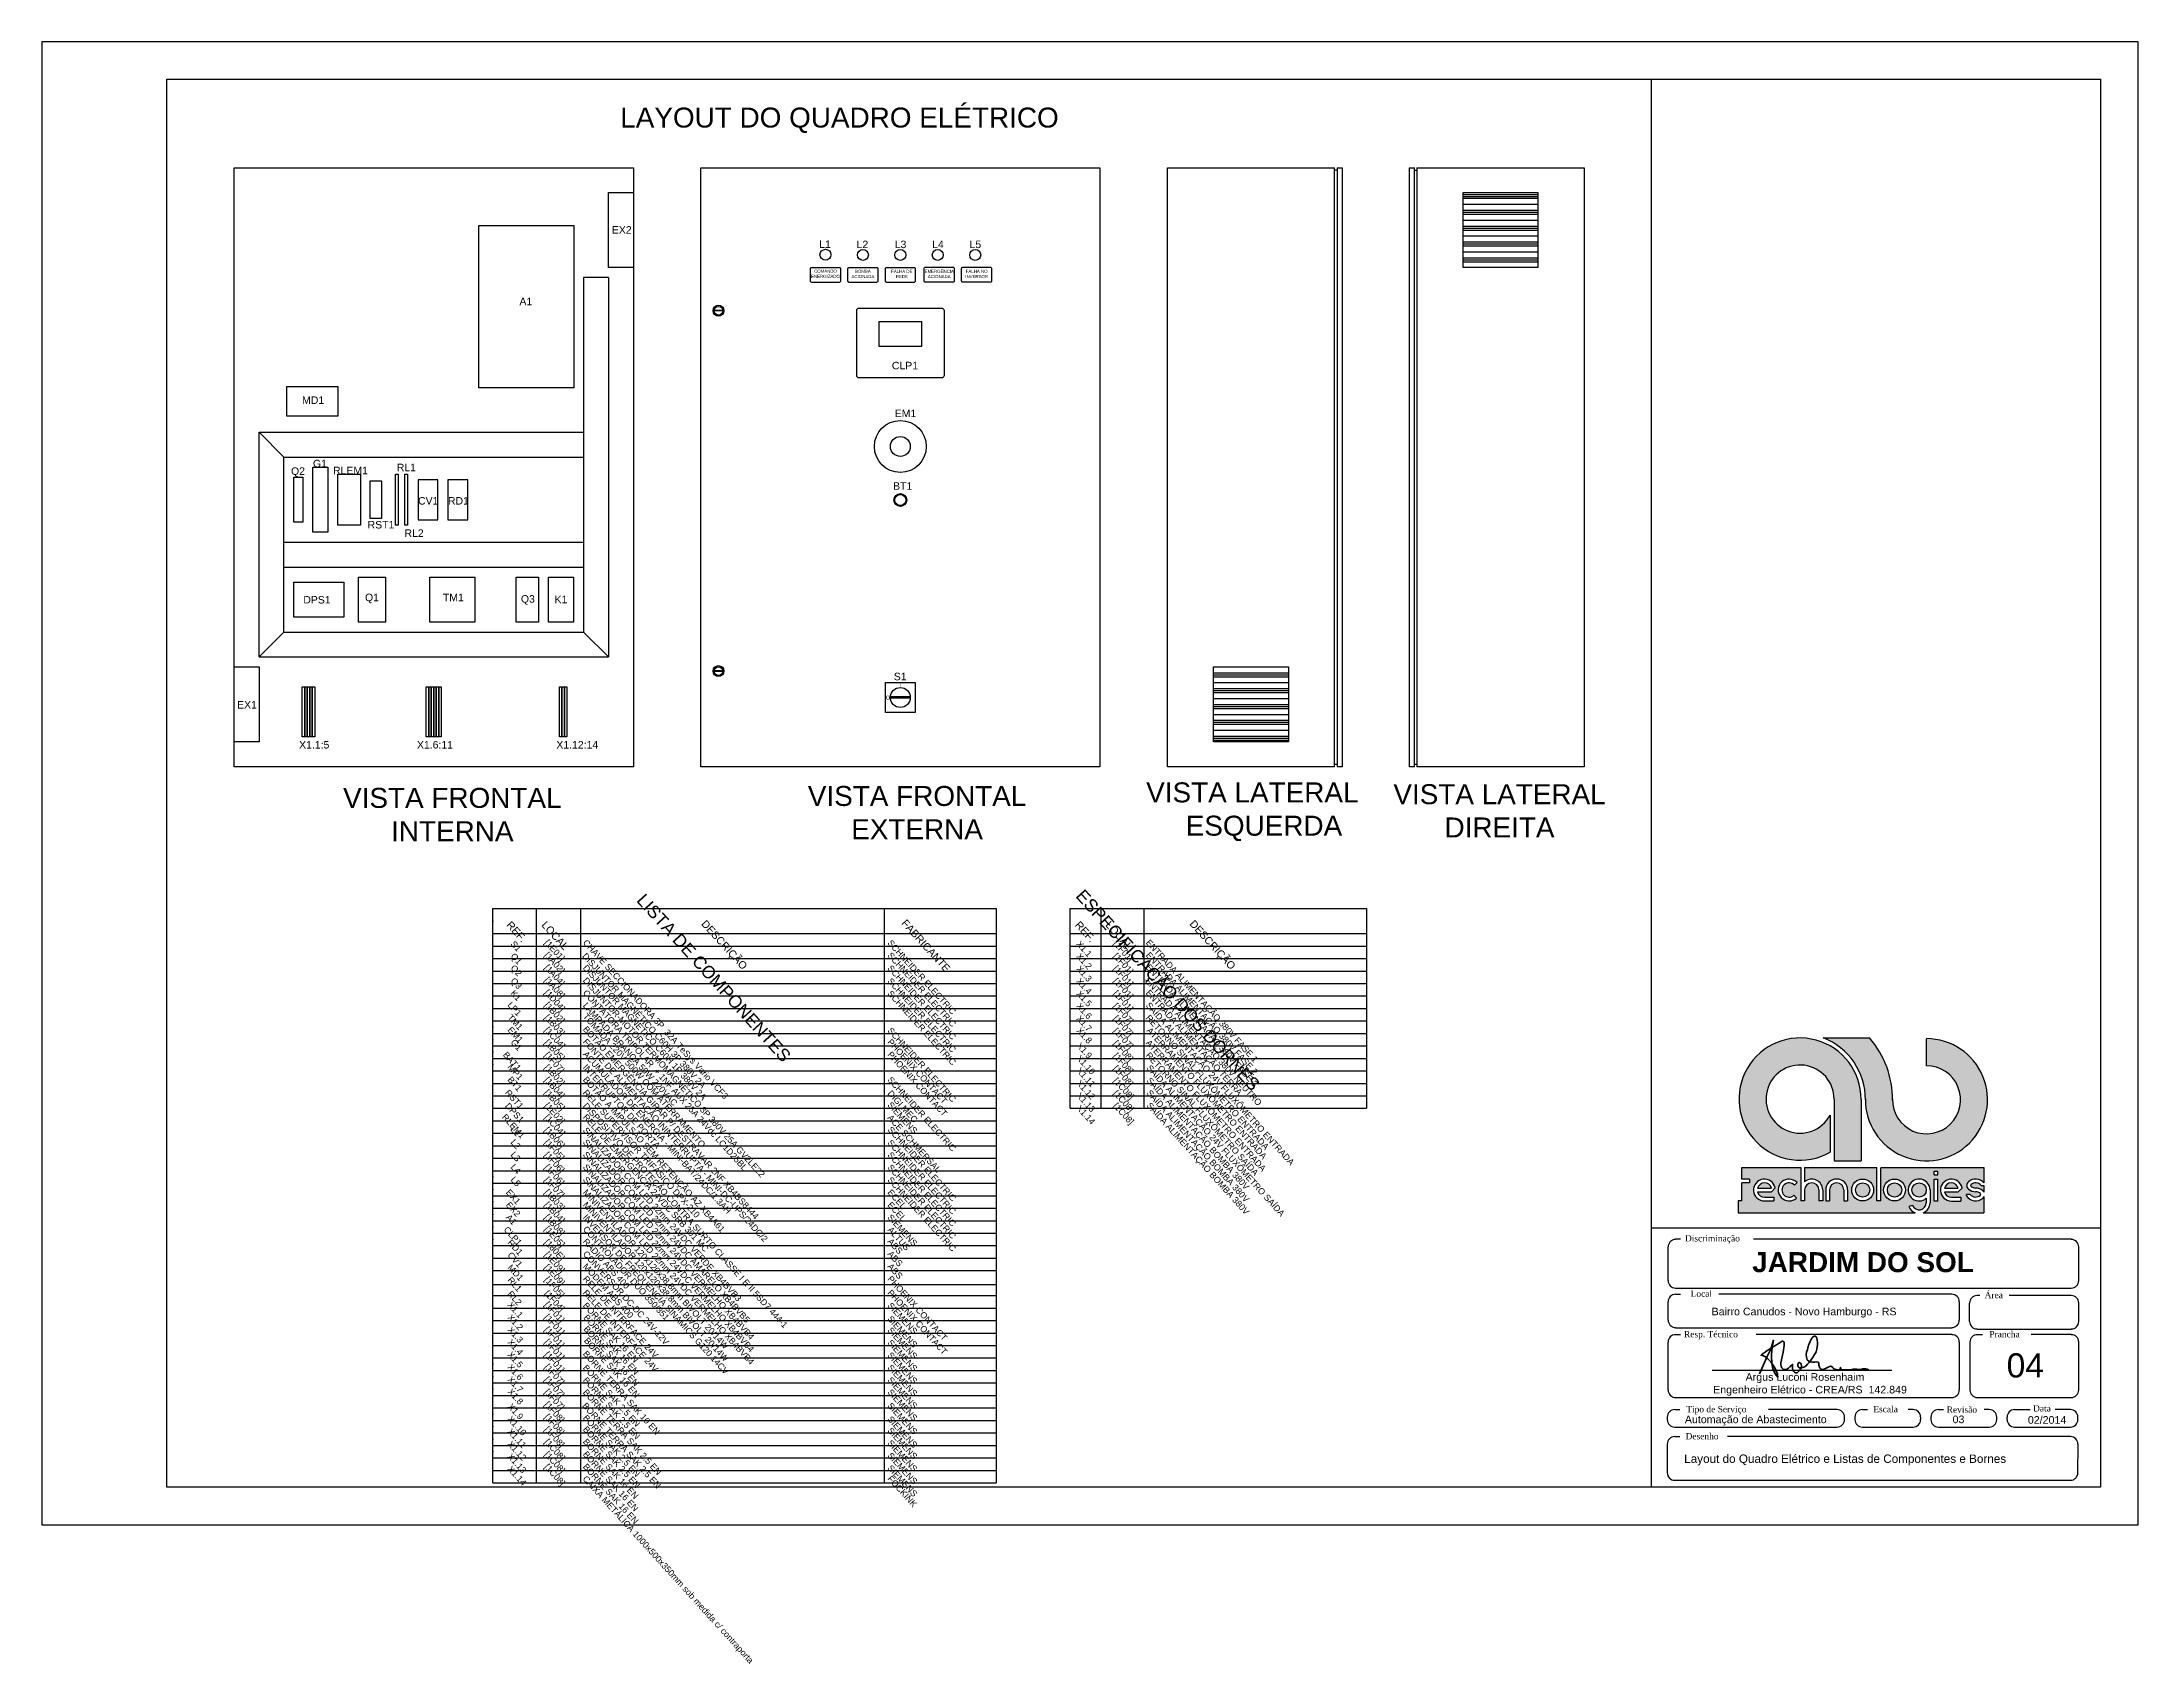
# Model space of a CAD drawing. Header units: millimetres. Extents: x 100 to 940, y 44 to 694.
import ezdxf

# ---------------------------------------------------------------- set-up
doc = ezdxf.new("R2010")
doc.units = ezdxf.units.MM
doc.layers.add('PRANCHA', color=7, linetype='Continuous')
doc.layers.add('SELO', color=7, linetype='Continuous')
doc.styles.add('Annotative', font='Arial Regular.ttf')
doc.styles.add('Notes', font='Arial Regular.ttf', dxfattribs={"height": 3})
doc.styles.get("Standard").update_dxf_attribs({"font": 'Arial Regular.ttf'})

msp = doc.modelspace()

# ---------------------------------------------------------------- hatches: boundary and pattern name
h = msp.add_hatch()
h.set_pattern_fill('PLASTI', color=256, angle=180)
h.set_pattern_definition([(180, (1214.1796, 924.981), (-8e-16, -6.35), []), (180, (1214.1796, 924.1875), (-8e-16, -6.35), []), (180, (1214.1796, 923.394), (-8e-16, -6.35), []), (180, (1214.1796, 921.0125), (-8e-16, -6.35), [])])
h.paths.add_polyline_path([(699.5, 603.58), (699.5, 633.58), (669.5, 633.58), (669.5, 603.58)])
h = msp.add_hatch()
h.set_pattern_fill('PLASTI', color=256)
h.set_pattern_definition([(0, (54.8204, 122.182), (0, 6.35), []), (0, (54.8204, 122.9755), (0, 6.35), []), (0, (54.8204, 123.769), (0, 6.35), []), (0, (54.8204, 126.1505), (0, 6.35), [])])
h.paths.add_polyline_path([(569.5, 443.58), (569.5, 413.58), (599.5, 413.58), (599.5, 443.58)])
h = msp.add_hatch(color=256)
h.dxf.hatch_style = 1
h.paths.add_polyline_path([(440.51, 431.61), (440, 431.36), (440.51, 431.11)])
at = {"layer": 'SELO'}
h = msp.add_hatch(color=256, dxfattribs=at)
h.dxf.hatch_style = 1
h.paths.add_polyline_path([(832.33, 294.98), (813.8, 294.98, -0.314958), (830.72, 270.21, 2.411144), (855.21, 294.7), (855.21, 283.86, -2.45129), (841.58, 270.52, 0.182443)])
h.paths.add_polyline_path([(835.35, 243.04), (806.37, 243.04), (806.37, 237.41, -0.642986), (813.63, 234.09), (813.63, 229.71), (812.12, 229.71), (812.12, 234.09, 1), (806.37, 234.09), (806.37, 229.71), (804.86, 229.71), (804.86, 243.04), (781.24, 243.04), (781.24, 238.48), (784.26, 238.48), (784.26, 236.97), (781.23, 236.97), (781.23, 229.71), (779.69, 229.71), (779.69, 224.92), (850.67, 224.92, -0.214084), (848.15, 227.48), (849.6, 227.91, 0.821242), (855.14, 229.01), (855.14, 230.78, -4.60202), (856.65, 234.09), (856.65, 229.01, -0.309238), (853.85, 224.92), (878.25, 224.92), (878.25, 231.45, -0.100697), (877.78, 230.83, -0.45988), (871.2, 231.81), (871.2, 232.32), (872.69, 232.32, 0.427074), (876.81, 232, 0.410877), (876.82, 232.63, 0.186203), (874.92, 233.36, -0.181325), (872.05, 234.44, -0.458616), (872.04, 237.41, -0.41774), (878.25, 236.93), (878.25, 243.04), (836.89, 243.04), (836.89, 229.71), (835.35, 229.71)])
h.paths.add_polyline_path([(834.02, 234.09, -1), (825.25, 234.09, -1)], flags=16)
h.paths.add_polyline_path([(832.51, 234.09, -1), (826.76, 234.09, -1)], flags=0)
h.paths.add_polyline_path([(846.79, 234.09, -1), (838.03, 234.09, -1)], flags=16)
h.paths.add_polyline_path([(845.28, 234.09, -1), (839.54, 234.09, -1)], flags=0)
h.paths.add_polyline_path([(823.59, 234.09), (823.59, 229.71), (822.08, 229.71), (822.08, 234.09, 1), (816.33, 234.09), (816.33, 229.71), (814.82, 229.71), (814.82, 234.09, -1)], flags=16)
h.paths.add_polyline_path([(858.22, 241.69), (859.76, 241.69), (859.76, 240.17), (858.22, 240.17)], flags=16)
h.paths.add_polyline_path([(858.22, 238.48), (859.76, 238.48), (859.76, 229.67), (858.22, 229.67)], flags=16)
h.paths.add_polyline_path([(869.47, 234.88), (867.94, 233.3), (862.39, 233.3, 0.338023), (865.17, 231.18), (868.91, 231.18), (868.91, 229.67), (865.17, 229.67, -2.123663)], flags=16)
h.paths.add_polyline_path([(862.38, 234.78, -0.767778), (867.94, 234.81)], flags=0)
h.paths.add_polyline_path([(803.38, 237.05), (802.27, 236.02, 2.414214), (802.1, 231.96), (803.12, 230.85, -2.414214)], flags=16)
h.paths.add_polyline_path([(794.59, 234.92), (793.05, 233.34), (787.51, 233.34, 0.338023), (790.28, 231.22), (794.03, 231.22), (794.03, 229.71), (790.28, 229.71, -2.123663)], flags=16)
h.paths.add_polyline_path([(793.05, 234.85), (787.5, 234.82, -0.767778)], flags=0)
h.paths.add_polyline_path([(826.76, 234.09, 1), (832.51, 234.09, 1)], flags=0)
h.paths.add_polyline_path([(845.28, 234.09, 1), (839.54, 234.09, 1)], flags=0)
h.paths.add_polyline_path([(849.39, 234.09, 1), (855.14, 234.09, 1)], flags=17)
h.paths.add_polyline_path([(867.94, 234.81, 0.767778), (862.38, 234.78)], flags=0)
h.paths.add_polyline_path([(874.9, 234.87, -0.181325), (877.77, 233.8, -0.101013), (878.25, 233.18), (878.25, 235.92), (877.13, 235.92, 0.427074), (873.01, 236.24, 0.410877), (873, 235.61, 0.186203)], flags=17)
h.paths.add_polyline_path([(793.05, 234.85, 0.767778), (787.5, 234.82)], flags=0)
h = msp.add_hatch(color=256, dxfattribs=at)
h.dxf.hatch_style = 1
h.paths.add_polyline_path([(816.57, 249.21), (816.57, 264.06, -8.182778), (818.19, 270.43), (818.19, 245.77), (829, 245.77), (829, 270.37, 3.718524)])
h = msp.add_hatch(color=256, dxfattribs=at)
h.dxf.hatch_style = 1
h.paths.add_polyline_path([(787.5, 234.82), (793.05, 234.85, 0.767778)])
h.paths.add_polyline_path([(826.76, 234.09, 1), (832.51, 234.09, 1)])
h.paths.add_polyline_path([(839.54, 234.09, 1), (845.28, 234.09, 1)])
h.paths.add_polyline_path([(862.38, 234.78), (867.94, 234.81, 0.767778)])

# ---------------------------------------------------------------- linework, layer by layer
for p, q in [((745, 115), (745, 679)), ((618, 403.58), (618, 643.58)), ((619, 642.58), (618, 642.58)), ((619, 643.58), (619, 403.58)), ((650, 403.58), (650, 643.58)), ((650, 642.58), (651, 642.58)), ((651, 643.58), (651, 403.58)), ((327, 599.58), (317, 599.58)), ((317, 599.58), (317, 457.58)), ((327, 599.58), (327, 447.58)), ((372.88, 586.38), (369.37, 586.38)), ((372.88, 586.18), (369.38, 586.18)), ((187, 447.58), (187, 537.58)), ((187, 537.58), (317, 537.58)), ((197, 527.58), (187, 537.58)), ((197, 457.58), (197, 527.58)), ((197, 527.58), (317, 527.58)), ((197, 493.58), (317, 493.58)), ((197, 483.58), (317, 483.58)), ((197, 457.58), (187, 447.58)), ((197, 457.58), (317, 457.58)), ((317, 457.58), (327, 447.58)), ((187, 447.58), (327, 447.58)), ((372.88, 442.03), (369.37, 442.03)), ((372.88, 441.83), (369.38, 441.83)), ((440.51, 431.61), (440, 431.36)), ((440, 431.36), (440.51, 431.11)), ((447.99, 431.61), (440.01, 431.61)), ((447.99, 431.11), (440.01, 431.11)), ((440.51, 431.61), (440.51, 431.11)), ((619, 404.58), (618, 404.58)), ((651, 404.58), (650, 404.58)), ((280.76, 116.8), (280.76, 346.8)), ((280.76, 346.8), (482.35, 346.8)), ((298.06, 346.8), (298.06, 116.8)), ((315.76, 346.8), (315.76, 116.8)), ((437.51, 346.8), (437.51, 116.8)), ((482.35, 346.8), (482.35, 116.8)), ((511.99, 266.8), (511.99, 346.8)), ((511.99, 346.8), (630.79, 346.8)), ((524.37, 346.8), (524.37, 266.8)), ((541.63, 346.8), (541.63, 266.8)), ((630.79, 346.8), (630.79, 266.8)), ((280.76, 336.8), (482.35, 336.8)), ((511.99, 336.8), (630.79, 336.8)), ((280.76, 331.8), (482.35, 331.8)), ((511.99, 331.8), (630.79, 331.8)), ((280.76, 326.8), (482.35, 326.8)), ((280.76, 321.8), (482.35, 321.8)), ((511.99, 326.8), (630.79, 326.8)), ((511.99, 321.8), (630.79, 321.8)), ((280.76, 316.8), (482.35, 316.8)), ((280.76, 311.8), (482.35, 311.8)), ((511.99, 316.8), (630.79, 316.8)), ((511.99, 311.8), (630.79, 311.8)), ((280.76, 306.8), (482.35, 306.8)), ((511.99, 306.8), (630.79, 306.8)), ((280.76, 301.8), (482.35, 301.8)), ((280.76, 296.8), (482.35, 296.8)), ((511.99, 301.8), (630.79, 301.8)), ((511.99, 296.8), (630.79, 296.8)), ((511.99, 296.8), (630.79, 296.8)), ((280.76, 291.8), (482.35, 291.8)), ((280.76, 286.8), (482.35, 286.8)), ((511.99, 291.8), (630.79, 291.8)), ((511.99, 286.8), (630.79, 286.8)), ((280.76, 281.8), (482.35, 281.8)), ((511.99, 281.8), (630.79, 281.8)), ((511.99, 281.8), (630.79, 281.8)), ((280.76, 276.8), (482.35, 276.8)), ((280.76, 271.8), (482.35, 271.8)), ((511.99, 276.8), (630.79, 276.8)), ((511.99, 276.8), (630.79, 276.8)), ((511.99, 276.8), (630.79, 276.8)), ((511.99, 271.8), (630.79, 271.8)), ((511.99, 271.8), (630.79, 271.8)), ((511.99, 271.8), (630.79, 271.8)), ((280.76, 266.8), (482.35, 266.8)), ((280.76, 261.8), (482.35, 261.8)), ((511.99, 266.8), (630.79, 266.8)), ((511.99, 266.8), (630.79, 266.8)), ((511.99, 266.8), (630.79, 266.8)), ((511.99, 266.8), (630.79, 266.8)), ((280.76, 256.8), (482.35, 256.8)), ((280.76, 251.8), (482.35, 251.8)), ((280.76, 246.8), (482.35, 246.8)), ((280.76, 246.8), (482.35, 246.8)), ((280.76, 241.8), (482.35, 241.8)), ((280.76, 236.8), (482.35, 236.8)), ((280.76, 231.8), (482.35, 231.8)), ((280.76, 226.8), (482.35, 226.8)), ((280.76, 221.8), (482.35, 221.8)), ((280.76, 216.8), (482.35, 216.8)), ((280.76, 211.8), (482.35, 211.8)), ((280.76, 206.8), (482.35, 206.8)), ((280.76, 201.8), (482.35, 201.8)), ((280.76, 196.25), (482.35, 196.25)), ((280.76, 191.8), (482.35, 191.8)), ((280.76, 186.8), (482.35, 186.8)), ((280.76, 186.8), (482.35, 186.8)), ((280.76, 181.8), (482.35, 181.8)), ((280.76, 176.8), (482.35, 176.8)), ((280.76, 171.8), (482.35, 171.8)), ((280.76, 166.8), (482.35, 166.8)), ((280.76, 161.8), (482.35, 161.8)), ((280.76, 156.8), (482.35, 156.8)), ((280.76, 151.8), (482.35, 151.8)), ((280.76, 146.8), (482.35, 146.8)), ((280.76, 141.8), (482.35, 141.8)), ((280.76, 136.8), (482.35, 136.8)), ((280.76, 136.8), (482.35, 136.8)), ((280.76, 131.8), (482.35, 131.8)), ((280.76, 131.8), (482.35, 131.8)), ((280.76, 126.8), (482.35, 126.8)), ((280.76, 126.8), (482.35, 126.8)), ((280.76, 126.8), (482.35, 126.8)), ((280.76, 121.8), (482.35, 121.8)), ((280.76, 116.8), (482.35, 116.8))]:
    msp.add_line(p, q)
for points in [[(100, 100), (940, 100), (940, 693.94), (100, 693.94)], [(150, 679), (925, 679), (925, 115), (150, 115)], [(150, 679), (925, 679), (925, 115), (150, 115)], [(177, 643.58), (337, 643.58), (337, 403.58), (177, 403.58)], [(364, 643.58), (524, 643.58), (524, 403.58), (364, 403.58)], [(327, 603.58), (327, 633.58), (337, 633.58), (337, 603.58)], [(699.5, 603.58), (669.5, 603.58), (669.5, 633.58), (699.5, 633.58)], [(275.09, 555.39), (275.09, 620.39), (313.09, 620.39), (313.09, 555.39)], [(435.5, 581.98), (452.5, 581.98), (452.5, 571.98), (435.5, 571.98)], [(198.2, 543.99), (198.2, 555.99), (218.6, 555.99), (218.6, 543.99)], [(208.6, 523.58), (214.6, 523.58), (214.6, 497.58), (208.6, 497.58)], [(201, 501.58), (201, 519.58), (204.6, 519.58), (204.6, 501.58)], [(218.6, 520.78), (227.6, 520.78), (227.6, 500.38), (218.6, 500.38)], [(231.6, 518.08), (236.1, 518.08), (236.1, 503.08), (231.6, 503.08)], [(241.72, 520.78), (242.72, 520.78), (242.72, 500.38), (241.72, 500.38)], [(245.44, 520.78), (246.44, 520.78), (246.44, 500.38), (245.44, 500.38)], [(258.72, 518.58), (250.72, 518.58), (250.72, 502.58), (258.72, 502.58)], [(270.72, 518.58), (262.72, 518.58), (262.72, 502.58), (270.72, 502.58)], [(226.82, 461.58), (226.82, 479.58), (237.62, 479.58), (237.62, 461.58)], [(255.45, 461.58), (255.45, 479.58), (273.45, 479.58), (273.45, 461.58)], [(290, 479.58), (299, 479.58), (299, 461.58), (290, 461.58)], [(303, 479.58), (313, 479.58), (313, 461.58), (303, 461.58)], [(201, 477.58), (221, 477.58), (221, 463.58), (201, 463.58)], [(177, 413.58), (177, 443.58), (187, 443.58), (187, 413.58)], [(438, 437.36), (450, 437.36), (450, 425.36), (438, 425.36)], [(569.5, 443.58), (599.5, 443.58), (599.5, 413.58), (569.5, 413.58)], [(204.33, 435.58), (205.33, 435.58), (205.33, 415.58), (204.33, 415.58)], [(205.33, 435.58), (206.33, 435.58), (206.33, 415.58), (205.33, 415.58)], [(206.33, 435.58), (207.33, 435.58), (207.33, 415.58), (206.33, 415.58)], [(207.33, 435.58), (208.33, 435.58), (208.33, 415.58), (207.33, 415.58)], [(208.33, 435.58), (209.33, 435.58), (209.33, 415.58), (208.33, 415.58)], [(254, 435.58), (255, 435.58), (255, 415.58), (254, 415.58)], [(255, 435.58), (256, 435.58), (256, 415.58), (255, 415.58)], [(256, 435.58), (257, 435.58), (257, 415.58), (256, 415.58)], [(257, 435.58), (258, 435.58), (258, 415.58), (257, 415.58)], [(258, 435.58), (259, 435.58), (259, 415.58), (258, 415.58)], [(259, 435.58), (260, 435.58), (260, 415.58), (259, 415.58)], [(307.41, 435.58), (308.41, 435.58), (308.41, 415.58), (307.41, 415.58)], [(308.41, 435.58), (309.41, 435.58), (309.41, 415.58), (308.41, 415.58)], [(309.41, 435.58), (310.41, 435.58), (310.41, 415.58), (309.41, 415.58)]]:
    msp.add_lwpolyline(points, close=True)
for points in [[(618, 403.58), (551, 403.58), (551, 643.58), (618, 643.58)], [(619, 643.58), (621, 643.58), (621, 403.58), (619, 403.58)], [(650, 403.58), (648, 403.58), (648, 643.58), (650, 643.58)], [(651, 643.58), (718, 643.58), (718, 403.58), (651, 403.58)]]:
    msp.add_lwpolyline(points)
for points in [[(408.5, 603.63), (419.5, 603.63, -0.414214), (420, 603.13), (420, 598.13, -0.414214), (419.5, 597.63), (408.5, 597.63, -0.414214), (408, 598.13), (408, 603.13, -0.414214)], [(423.5, 603.63), (434.5, 603.63, -0.414214), (435, 603.13), (435, 598.13, -0.414214), (434.5, 597.63), (423.5, 597.63, -0.414214), (423, 598.13), (423, 603.13, -0.414214)], [(438.5, 603.63), (449.5, 603.63, -0.414214), (450, 603.13), (450, 598.13, -0.414214), (449.5, 597.63), (438.5, 597.63, -0.414214), (438, 598.13), (438, 603.13, -0.414214)], [(454.05, 603.7), (465.05, 603.7, -0.414214), (465.55, 603.2), (465.55, 598.2, -0.414214), (465.05, 597.7), (454.05, 597.7, -0.414214), (453.55, 598.2), (453.55, 603.2, -0.414214)], [(469.05, 603.7), (480.05, 603.7, -0.414214), (480.55, 603.2), (480.55, 598.2, -0.414214), (480.05, 597.7), (469.05, 597.7, -0.414214), (468.55, 598.2), (468.55, 603.2, -0.414214)], [(461.5, 586.34), (461.5, 560.34, -0.414214), (460.5, 559.34), (427.5, 559.34, -0.414214), (426.5, 560.34), (426.5, 586.34, -0.414214), (427.5, 587.34), (460.5, 587.34, -0.414214)]]:
    msp.add_lwpolyline(points, format="xyb", close=True)
for centre, radius in [((414, 608.7), 2.2), ((429, 608.63), 2.2), ((444, 608.63), 2.2), ((459, 608.63), 2.2), ((474, 608.63), 2.2), ((371.13, 586.28), 2.2), ((371.13, 586.28), 1.75), ((444, 531.91), 10.41), ((444, 531.91), 4), ((444, 510.46), 2.56), ((444, 510.46), 2.2), ((371.13, 441.93), 2.2), ((371.13, 441.93), 1.75), ((444, 431.36), 4)]:
    msp.add_circle(centre, radius)
for p in [(280.76, 341.8), (280.76, 341.8), (280.76, 336.8), (280.76, 336.8), (280.76, 331.8), (280.76, 331.8), (280.76, 326.8), (280.76, 326.8), (280.76, 316.8), (280.76, 316.8), (280.76, 311.8), (280.76, 311.8), (280.76, 306.8), (280.76, 306.8), (280.76, 306.8), (280.76, 306.8), (280.76, 301.8), (280.76, 301.8), (280.76, 301.8), (280.76, 301.8), (280.76, 299.3), (280.76, 299.3), (280.76, 296.8), (280.76, 296.8), (280.76, 294.3), (280.76, 294.3), (280.76, 291.8), (280.76, 291.8), (280.76, 289.3), (280.76, 289.3), (280.76, 284.3), (280.76, 284.3), (280.76, 239.3), (280.76, 239.3), (280.76, 239.3), (280.76, 239.3), (280.76, 234.3), (280.76, 234.3), (280.76, 234.3), (280.76, 234.3), (280.76, 234.3), (280.76, 234.3), (280.76, 229.3), (280.76, 229.3), (280.76, 224.3), (280.76, 224.3), (280.76, 219.3), (280.76, 219.3), (280.76, 214.3), (280.76, 214.3), (280.76, 211.8), (280.76, 211.8), (280.76, 206.8), (280.76, 206.8), (280.76, 201.8), (280.76, 201.8), (280.76, 191.8), (280.76, 191.8), (280.76, 186.8), (280.76, 186.8), (280.76, 181.8), (280.76, 181.8), (280.76, 176.8), (280.76, 176.8), (280.76, 171.8), (280.76, 171.8), (280.76, 164.3), (280.76, 164.3), (280.76, 159.3), (280.76, 159.3), (280.76, 154.3), (280.76, 154.3), (280.76, 144.3), (280.76, 144.3), (280.76, 139.3), (280.76, 139.3), (280.76, 134.3), (280.76, 134.3), (280.76, 129.3), (280.76, 129.3)]:
    msp.add_point(p)
for p, q in [((813.8, 294.98), (832.33, 294.98)), ((855.21, 283.86), (855.21, 294.7)), ((818.19, 270.43), (818.19, 245.77)), ((829, 270.37), (829, 245.77)), ((816.57, 264.06), (816.57, 249.21)), ((818.19, 245.77), (829, 245.77)), ((781.23, 229.71), (781.23, 236.97)), ((784.26, 236.97), (781.23, 236.97)), ((781.24, 238.48), (781.24, 243.04)), ((781.24, 243.04), (804.86, 243.04)), ((784.26, 238.48), (781.24, 238.48)), ((784.26, 238.48), (784.26, 236.97)), ((802.27, 236.02), (803.38, 237.05)), ((804.86, 243.04), (804.86, 229.71)), ((806.37, 243.04), (806.37, 237.41)), ((806.37, 243.04), (835.35, 243.04)), ((835.35, 229.71), (835.35, 243.04)), ((836.89, 243.04), (878.25, 243.04)), ((836.89, 229.71), (836.89, 243.01)), ((858.22, 240.17), (858.22, 241.69)), ((858.22, 241.69), (859.76, 241.69)), ((858.22, 240.17), (859.76, 240.17)), ((858.22, 229.67), (858.22, 238.48)), ((858.22, 238.48), (859.76, 238.48)), ((859.76, 240.17), (859.76, 241.69)), ((859.76, 229.67), (859.76, 238.48)), ((877.13, 235.92), (878.25, 235.92)), ((878.25, 243.04), (878.25, 236.93)), ((878.25, 235.92), (878.25, 233.18)), ((781.23, 229.71), (779.69, 229.71)), ((779.69, 229.71), (779.69, 224.92)), ((787.5, 234.82), (793.05, 234.85)), ((787.51, 233.34), (793.05, 233.34)), ((790.28, 231.22), (794.03, 231.22)), ((790.28, 229.71), (794.03, 229.71)), ((793.05, 233.34), (794.59, 234.92)), ((794.03, 231.22), (794.03, 229.71)), ((802.1, 231.96), (803.12, 230.85)), ((806.37, 229.71), (804.86, 229.71)), ((806.37, 234.09), (806.37, 229.71)), ((812.12, 234.09), (812.12, 229.71)), ((813.63, 229.71), (812.12, 229.71)), ((813.63, 234.09), (813.63, 229.71)), ((814.82, 234.09), (814.82, 229.71)), ((814.82, 229.71), (816.33, 229.71)), ((816.33, 234.09), (816.33, 229.71)), ((822.08, 234.09), (822.08, 229.71)), ((822.08, 229.71), (823.59, 229.71)), ((823.59, 234.09), (823.59, 229.71)), ((830.17, 229.74), (829.63, 229.71)), ((836.89, 229.71), (835.35, 229.71)), ((849.6, 227.91), (848.15, 227.48)), ((855.14, 230.78), (855.14, 229.01)), ((856.65, 234.09), (856.65, 229.01)), ((859.76, 229.67), (858.22, 229.67)), ((862.38, 234.78), (867.94, 234.81)), ((862.39, 233.3), (867.94, 233.3)), ((865.17, 231.18), (868.91, 231.18)), ((865.17, 229.67), (868.91, 229.67)), ((867.94, 233.3), (869.47, 234.88)), ((868.91, 231.18), (868.91, 229.67)), ((872.69, 232.32), (871.2, 232.32)), ((871.2, 231.81), (871.2, 232.32)), ((878.25, 231.45), (878.25, 224.92)), ((745, 219), (925, 219)), ((779.69, 224.92), (850.67, 224.92)), ((853.85, 224.92), (878.25, 224.92)), ((751.61, 211.28), (751.61, 197.78)), ((756.69, 214.33), (754.66, 214.33)), ((913.21, 214.33), (785.84, 214.33)), ((916.26, 197.78), (916.26, 211.28)), ((754.66, 194.73), (913.21, 194.73)), ((751.61, 189.35), (751.61, 181.99)), ((754.66, 192.4), (756.69, 192.4)), ((865.35, 192.4), (771.93, 192.4)), ((868.39, 181.99), (868.39, 189.35)), ((872.46, 181.43), (872.46, 188.79)), ((876.56, 191.84), (875.51, 191.84)), ((913.21, 191.84), (888.36, 191.84)), ((916.26, 181.43), (916.26, 188.79)), ((754.66, 178.94), (865.35, 178.94)), ((875.51, 178.39), (913.21, 178.39)), ((751.61, 173.14), (751.61, 153.98)), ((754.66, 176.19), (756.69, 176.19)), ((865.35, 176.19), (787, 176.19)), ((868.39, 153.98), (868.39, 173.14)), ((872.55, 173.14), (872.55, 153.98)), ((875.6, 176.19), (877.63, 176.19)), ((913.21, 176.19), (897.13, 176.19)), ((916.26, 153.98), (916.26, 173.14)), ((769.31, 161.86), (841.3, 161.86)), ((751.26, 143.15), (751.26, 142.13)), ((754.31, 146.2), (756.34, 146.2)), ((754.66, 150.93), (865.35, 150.93)), ((819.36, 146.2), (791.92, 146.2)), ((822.41, 142.13), (822.41, 143.15)), ((826.47, 143.15), (826.47, 142.13)), ((829.52, 146.2), (831.56, 146.2)), ((849.85, 146.2), (847.82, 146.2)), ((852.9, 142.13), (852.9, 143.15)), ((856.97, 143.15), (856.97, 142.13)), ((860.01, 146.2), (862.05, 146.2)), ((875.6, 150.93), (913.21, 150.93)), ((880.34, 146.2), (878.31, 146.2)), ((883.39, 142.13), (883.39, 143.15)), ((887.46, 143.15), (887.46, 142.13)), ((890.51, 146.2), (896.7, 146.2)), ((912.87, 146.2), (906.79, 146.2)), ((915.92, 142.13), (915.92, 143.15)), ((754.31, 139.08), (819.36, 139.08)), ((754.31, 135.36), (756.34, 135.36)), ((912.72, 135.31), (775.47, 135.36)), ((829.52, 139.08), (849.85, 139.08)), ((860.01, 139.08), (880.34, 139.08)), ((890.51, 139.08), (912.87, 139.08)), ((751.26, 132.31), (751.26, 120.82)), ((915.89, 120.81), (915.94, 132.31)), ((754.31, 117.82), (912.89, 117.82))]:
    msp.add_line(p, q, dxfattribs=at)
msp.add_lwpolyline([(745, 115), (745, 219), (925, 219), (925, 115)], close=True, dxfattribs=at)
at = {"layer": 'SELO', "color": 0, "linetype": 'Continuous', "lineweight": 40, "transparency": 33554687}
msp.add_lwpolyline([(788.27, 160.45), (791.19, 167.1, 0.05993), (793.89, 173.92, 0.114734), (793.64, 162.55, 0.105575), (795.66, 159.17, 0.152792), (792.18, 165.96, 0.174248), (788.95, 167.91, -0.042414), (795.74, 172.5, 0.031525), (797.44, 173.49, -0.590951), (798.19, 172.71, -0.072), (797.73, 169.12), (796.84, 164.89, 0.292783), (797.83, 162.3, 0.292783), (800.43, 163.22), (801.57, 164.25, 0.084237), (801.67, 162.09, 0.426622), (803.34, 160.91, 0.240648), (805.09, 163.29, 0.382176), (804.2, 165.03, 0.493606), (804.2, 162.87, 0.220907), (806.97, 163.65, 0.080728), (810.95, 169.33, 0.11357), (811.47, 173.23, 0.101958), (811.03, 175.26, 0.356196), (810.3, 175.54, 0.192525), (809.32, 174.7, 0.098877), (807.47, 170.19, 0.195151), (807.36, 166.1, 0.246302), (810.42, 165.14, -0.124424), (811.62, 165.19, -0.323775), (812.12, 164.63, 0.115641), (812.27, 163.22, 0.432756), (814.26, 162.3, -0.031443), (816.41, 163.42, -0.343208), (817.37, 163.21, 0.248336), (819.02, 162.16), (820, 162.12, 0.553873), (820.71, 163.07, 0.474188), (821.8, 162.01, 0.048993), (825.1, 162.23, -0.070964), (828.02, 162.19, 0.086771), (829.64, 162.4, -0.151332), (832.09, 162.12)], format="xyb", dxfattribs=at)
at = {"layer": 'SELO'}
for centre, radius in [((829.63, 234.09), 4.38), ((829.63, 234.09), 2.87), ((842.41, 234.09), 4.38), ((842.41, 234.09), 2.87), ((852.26, 234.09), 2.87)]:
    msp.add_circle(centre, radius, dxfattribs=at)
for centre, radius, start, end in [((804.54, 270.51), 24.47, 359.67995, 299.47158), ((804.56, 270.5), 26.17, 359.37989, 69.30885), ((855.19, 270.24), 24.47, 179.36588, 89.95278), ((804.56, 270.5), 37.02, 359.35419, 41.3911), ((804.55, 270.5), 13.64, 359.69791, 331.82812), ((855.21, 270.23), 13.63, 178.81377, 90), ((790.28, 234.09), 4.38, 10.86006, 270), ((790.28, 234.09), 2.87, 15.26166, 165.32676), ((800.16, 234.08), 4.38, 42.62208, 312.62208), ((800.16, 234.08), 2.87, 42.62208, 312.62208), ((809.24, 234.09), 4.38, 0, 130.96179), ((809.24, 234.09), 2.87, 0, 180), ((819.2, 234.09), 4.38, 0, 180), ((819.2, 234.09), 2.87, 0, 180), ((852.26, 234.09), 4.38, 0, 310.96179), ((865.17, 234.05), 4.38, 10.86006, 270), ((865.17, 234.05), 2.87, 15.26166, 165.32676), ((873.33, 235.92), 1.96, 130.76197, 229.30976), ((874.91, 234.1), 4.38, 40.22623, 130.91522), ((873.33, 235.92), 0.45, 127.13552, 232.25915), ((874.9, 237.7), 2.82, 227.77573, 270.15365), ((874.91, 234.11), 2.86, 39.28503, 131.78937), ((790.28, 234.09), 2.87, 195.29423, 270), ((852.26, 229.01), 4.38, 200.39961, 248.7344), ((852.26, 229.01), 2.87, 202.42288, 0), ((852.26, 229.01), 4.38, 291.2656, 0), ((865.17, 234.05), 2.87, 195.29423, 270), ((874.91, 234.14), 4.38, 212.12828, 310.91522), ((874.91, 237.73), 4.37, 229.01082, 270.04177), ((874.91, 234.13), 2.86, 219.28503, 311.78937), ((874.91, 230.51), 4.37, 49.01082, 90.04177), ((874.92, 230.54), 2.82, 47.77573, 90.15365), ((876.49, 232.32), 0.45, 307.13552, 52.25915), ((876.49, 232.32), 1.96, 26.23751, 49.30976), ((876.49, 232.32), 1.96, 310.76197, 333.76249), ((754.66, 211.28), 3, 90, 180), ((913.21, 211.28), 3, 0, 90), ((754.66, 197.78), 3, 180, 270), ((913.21, 197.78), 3, 270, 0), ((754.66, 189.35), 3, 90, 180), ((865.35, 189.35), 3, 0, 90), ((875.51, 188.79), 3, 90, 180), ((913.21, 188.79), 3, 0, 90), ((754.66, 181.99), 3, 180, 270), ((865.35, 181.99), 3, 270, 0), ((875.51, 181.43), 3, 180, 270), ((913.21, 181.43), 3, 270, 0), ((754.66, 173.14), 3, 90, 180), ((865.35, 173.14), 3, 0, 90), ((875.6, 173.14), 3, 90, 180), ((913.21, 173.14), 3, 0, 90), ((754.66, 153.98), 3, 180, 270), ((865.35, 153.98), 3, 270, 0), ((875.6, 153.98), 3, 180, 270), ((913.21, 153.98), 3, 270, 0), ((754.31, 143.15), 3, 90, 180), ((819.36, 143.15), 3, 0, 90), ((829.52, 143.15), 3, 90, 180), ((849.85, 143.15), 3, 0, 90), ((860.01, 143.15), 3, 90, 180), ((880.34, 143.15), 3, 0, 90), ((890.51, 143.15), 3, 90, 180), ((912.87, 143.15), 3, 0, 90), ((754.31, 142.13), 3, 180, 270), ((754.31, 132.31), 3, 90, 180), ((819.36, 142.13), 3, 270, 0), ((829.52, 142.13), 3, 180, 270), ((849.85, 142.13), 3, 270, 0), ((860.01, 142.13), 3, 180, 270), ((880.34, 142.13), 3, 270, 0), ((890.51, 142.13), 3, 180, 270), ((912.87, 142.13), 3, 270, 0), ((912.89, 132.31), 3, 0, 90), ((754.31, 120.82), 3, 180, 270), ((912.89, 120.82), 3, 270, 0)]:
    msp.add_arc(centre, radius, start, end, dxfattribs=at)

# ---------------------------------------------------------------- texts
at = {"style": 'Annotative'}
for s, height, p in [('EX2', 3, (328.39, 617.15)), ('L1', 3, (411.48, 611.43)), ('L2', 3, (426.48, 611.36)), ('L3', 3, (441.75, 611.36)), ('L4', 3, (456.75, 611.36)), ('L5', 3, (471.75, 611.36)), ('A1', 3, (291.37, 588.5)), ('CLP1', 3, (440.6, 562.81)), ('MD1', 3, (204.26, 548.96)), ('EM1', 3, (441.75, 543.65)), ('Q2', 3, (199.82, 520.54)), ('G1', 3, (208.6, 523.58)), ('RLEM1', 3, (216.66, 520.78)), ('RL1', 3, (242.21, 522.01)), ('BT1', 3, (441.11, 514.57)), ('CV1', 3, (250.72, 508.63)), ('RD1', 3, (262.72, 508.63)), ('RST1', 3, (230.52, 499.06)), ('RL2', 3, (245.29, 495.7)), ('DPS1', 3, (204.75, 469.01)), ('Q1', 3, (229.47, 469.94)), ('TM1', 3, (260.69, 469.94)), ('Q3', 3, (291.95, 469.35)), ('K1', 3, (305.44, 469.11)), ('S1', 3, (441.36, 438.26)), ('I', 1.5, (443.63, 435.64)), ('EX1', 3, (178.21, 426.95)), ('O', 1.5, (438.17, 430.56)), ('X1.1:5', 3, (203.06, 410.92)), ('X1.6:11', 3, (250.29, 410.92)), ('X1.12:14', 3, (306.14, 410.92))]:
    msp.add_text(s, height=height, dxfattribs=at).set_placement(p)
at = {"style": 'Notes'}
for s, height, p in [('LISTA DE COMPONENTES', 5, (337.97, 349.89)), ('ESPECIFICAÇÃO DOS DORNES', 5, (513.96, 351.64)), ('REF.', 3, (285.91, 340.07)), ('LOCAL', 3, (299.95, 340.07)), ('DESCRIÇÃO', 3, (364.01, 340.53)), ('FABRICANTE', 3, (444.23, 340.79)), ('REF.', 3, (513.78, 340.07)), ('LOCAL', 3, (525.95, 340.07)), ('DESCRIÇÃO', 3, (559.67, 340.53)), ('S1', 2.5, (287.62, 332.46)), ('Q1', 2.5, (287.62, 327.61)), ('[1E01]', 2.5, (301.15, 333.04)), ('[1A02]', 2.5, (301.15, 328.04)), ('DISJUNTOR MAGNÉTICO C60H 3P 380V 2A', 2.5, (316.34, 327.63)), ('CHAVE SECCIONADORA 3P  32A TeSys Vario VCF3 ', 2.5, (316.6, 333)), ('SCHNEIDER ELECTRIC', 2.5, (438.66, 332.87)), ('SCHNEIDER ELECTRIC', 2.5, (438.66, 327.91)), ('X1.1', 2.5, (514.34, 332.49)), ('X1.2', 2.5, (514.34, 327.52)), ('[1F01]', 2.5, (529.1, 332.66)), ('[1F01]', 2.5, (529.1, 327.66)), ('ENTRADA ALIMENTAÇÃO 380V FASE 1', 2.5, (542.17, 333)), ('ENTRADA ALIMENTAÇÃO 380V FASE 2', 2.5, (542.17, 328.01)), ('Q2', 2.5, (287.62, 322.89)), ('[1A04]', 2.5, (301.15, 323.04)), ('[1A08]', 2.5, (301.15, 318.04)), ('DISJUNTOR MAGNÉTICO C60H 1P 380V 2A', 2.5, (316.6, 322.9)), ('DISJUNTOR-MOTOR TERMOMAGNÉTICO 3P 380V 25A GV2LE22', 2.5, (316.6, 317.87)), ('SCHNEIDER ELECTRIC', 2.5, (438.66, 322.76)), ('X1.3', 2.5, (514.34, 322.54)), ('[1F01]', 2.5, (529.1, 322.66)), ('[1F01]', 2.5, (529.1, 317.66)), ('ENTRADA ALIMENTAÇÃO 380V FASE 3', 2.5, (542.17, 323.16)), ('K1', 2.5, (287.62, 312.76)), ('Q3', 2.5, (287.62, 317.76)), ('[1D04]', 2.5, (301.15, 313.04)), ('CONTATORA TRIPOLAR  + 1NF AUX 25A 24Vdc LC1D25BL', 2.5, (316.6, 312.87)), ('SCHNEIDER ELECTRIC', 2.5, (438.66, 317.6)), ('SCHNEIDER ELECTRIC', 2.5, (438.66, 312.6)), ('X1.4', 2.5, (514.34, 317.56)), ('X1.5', 2.5, (514.34, 312.59)), ('[1F01]', 2.5, (529.1, 312.66)), ('ENTRADA ALIMENTAÇÃO 380V NEUTRO', 2.5, (541.91, 317.63)), ('ENTRADA ALIMENTAÇÃO TERRA', 2.5, (542.17, 312.9)), ('LP1', 2.5, (286.39, 308.08)), ('TM1', 2.5, (286.39, 303.08)), ('[1B02]', 2.5, (301.15, 308.04)), ('[1B03]', 2.5, (301.15, 303.04)), ('LÂMPADA BRANCA 50W 220VAC', 2.5, (316.6, 307.76)), ('TOMADA 220V 500W COM ATERRAMENTO', 2.5, (316.6, 303.44)), ('X1.6', 2.5, (514.34, 307.61)), ('X1.7', 2.5, (514.34, 302.63)), ('[1F07]', 2.5, (529.1, 307.66)), ('[1F07]', 2.5, (529.1, 302.66)), ('SAÍDA ALIMENTAÇÃO 24V FLUXÔMETRO ENTRADA', 2.5, (542.17, 307.87)), ('RETORNO SINAL FLUXÔMETRO ENTRADA', 2.5, (542.17, 302.87)), ('EM1', 2.5, (286.39, 298.08)), ('G1', 2.5, (287.62, 293.08)), ('[1C04]', 2.5, (301.15, 298.04)), ('[1B05]', 2.5, (301.15, 293.04)), ('BOTÃO EMERGÊNCIA GIRAR P/ DESTRAVAR 2NF XB4BS8444', 2.5, (316.6, 298.33)), ('FONTE DE ALIMENTAÇÃO ININTERRUPTA - MINI-DC-UPS/24DC/2', 2.5, (316.6, 293.3)), ('SCHNEIDER ELECTRIC', 2.5, (438.66, 297.8)), ('PHOENIX CONTACT', 2.5, (438.66, 293.19)), ('X1.8', 2.5, (514.4, 297.78)), ('[1F07]', 2.5, (529.1, 297.66)), ('[1F08]', 2.5, (529.1, 292.66)), ('ATERRAMENTO FLUXÔMETRO ENTRADA', 2.5, (542.5, 297.79)), ('BAT1', 2.5, (284.56, 288.08)), ('[1F07]', 2.5, (301.15, 288.04)), ('ACUMULADOR DE ENERGIA - MINI-BAT/24DC/1.3AH', 2.5, (316.6, 288.3)), ('PHOENIX CONTACT', 2.5, (438.66, 288.19)), ('X1.10', 2.5, (514.34, 286.8)), ('X1.9', 2.5, (514.42, 291.78)), ('[1F08]', 2.5, (529.1, 287.66)), ('ATERRAMENTO FLUXÔMETRO ENTRADA', 2.5, (542.17, 292.87)), ('RETORNO SINAL FLUXÔMETRO SAÍDA', 2.5, (542.17, 287.87)), ('MP1', 2.5, (286.39, 283.18)), ('BT1', 2.5, (286.39, 278.13)), ('[1B02]', 2.5, (301.15, 283.04)), ('[1B04]', 2.5, (301.15, 278.04)), ('BOTÃO A IMPULSÃO SEM RETENÇÃO AZ XB4A61', 2.5, (316.6, 278.14)), ('INTERRUPTOR DE PORTA', 2.5, (316.6, 283.08)), ('SCHNEIDER ELECTRIC', 2.5, (438.66, 278.11)), ('X1.11', 2.5, (514.34, 281.8)), ('X1.12', 2.5, (514.34, 276.8)), ('[1F08]', 2.5, (529.1, 282.66)), ('[1C08]', 2.5, (529.1, 277.66)), ('SAÍDA ALIMENTAÇÃO 24V FLUXÔMETRO SAÍDA', 2.5, (542.5, 282.79)), ('SAÍDA ALIMENTAÇÃO BOMBA 380V', 2.5, (542.5, 277.79)), ('RST1', 2.5, (285.41, 272.92)), ('DPS1', 2.5, (285.41, 267.62)), ('[1B05]', 2.5, (301.15, 273.04)), ('[1E02]', 2.5, (301.15, 267.74)), ('RELE SUPERVISOR TRIFÁSICO DPX-210', 2.5, (316.6, 272.9)), ('DISPOSITIVO DE PROTEÇÃO CONTRA SURTO CLASSE I E II 5SD7 444-1', 2.5, (316.6, 267.6)), ('SIEMENS', 2.5, (438.66, 268.01)), ('DIGI MEC', 2.5, (438.66, 272.63)), ('X1.13', 2.5, (514.34, 271.8)), ('[1C08]', 2.5, (529.1, 272.66)), ('[1C08]', 2.5, (529.1, 267.66)), ('SAÍDA ALIMENTAÇÃO BOMBA 380V', 2.5, (542.5, 272.79)), ('SAÍDA ALIMENTAÇÃO BOMBA 380V', 2.5, (542.5, 267.79)), ('RLEM1', 2.5, (284.16, 263.14)), ('[1C04]', 2.5, (301.15, 263.04)), ('RELE DE EMERGENCIA 24VDC SRB 301 MC', 2.5, (316.6, 263.12)), ('ACE SCHMERSAL', 2.5, (438.66, 262.88)), ('X1.14', 2.5, (514.34, 266.8)), ('L1', 2.5, (287.52, 258.25)), ('L2', 2.5, (287.62, 253.01)), ('[1B06]', 2.5, (301.15, 258.04)), ('[1F05]', 2.5, (301.15, 253.04)), ('SINALIZADOR COM LED 22mm 24VDC VERDE XB4BVB3', 2.5, (316.6, 257.8)), ('SINALIZADOR COM LED 22mm 24VDC AMARELO XB4BVB5', 2.5, (316.6, 253)), ('SCHNEIDER ELECTRIC', 2.5, (438.66, 252.88)), ('SCHNEIDER ELECTRIC', 2.5, (438.7, 258.1)), ('L3', 2.5, (287.62, 248.1)), ('L4', 2.5, (287.62, 243.1)), ('[1F06]', 2.5, (301.15, 248.04)), ('[1F06]', 2.5, (301.15, 243.04)), ('SINALIZADOR COM LED 22mm 24VDC VERMELHO XB4BVB4', 2.5, (316.6, 248.08)), ('SINALIZADOR COM LED 22mm 24VDC VERMELHO XB4BVB4', 2.5, (316.6, 243.08)), ('SCHNEIDER ELECTRIC', 2.5, (438.66, 247.97)), ('SCHNEIDER ELECTRIC', 2.5, (438.66, 242.97)), ('L5', 2.5, (287.62, 238.1)), ('[1F07]', 2.5, (301.15, 238.04)), ('SINALIZADOR COM LED 22mm 24VDC VERMELHO XB4BVB4', 2.5, (316.6, 238.08)), ('SCHNEIDER ELECTRIC', 2.5, (438.66, 237.97)), ('EX1', 2.5, (285.74, 232.97)), ('EX2', 2.5, (285.74, 227.97)), ('[1B03]', 2.5, (301.15, 233.04)), ('[1B04]', 2.5, (301.15, 228.04)), ('MINIVENTILADOR 120x120x38,8mm BIVOLT 20/14W', 2.5, (316.6, 232.96)), ('MINIVENTILADOR 120x120x38,8mm BIVOLT 20/14W', 2.5, (316.6, 227.96)), ('ECEL', 2.5, (438.66, 232.96)), ('ECEL', 2.5, (438.66, 227.96)), ('CLP1', 2.5, (284.87, 218.09)), ('A1', 2.5, (285.74, 222.97)), ('[1B08]', 2.5, (301.15, 223.04)), ('[1E05]', 2.5, (301.15, 218.3)), ('INVERSOR DE FREQUENCIA SINAMICS G120 14CV', 2.5, (316.6, 222.96)), ('CONTROLADOR DUO 350/351', 2.5, (316.6, 218.27)), ('ALTUS', 2.5, (438.66, 217.96)), ('SIEMENS', 2.5, (438.66, 222.96)), ('RD1', 2.5, (286.39, 212.87)), ('[180E]', 2.5, (301.15, 213.04)), ('RÁDIO ABS 400', 2.5, (316.6, 213.31)), ('ABS', 2.5, (438.66, 213.32)), ('MD1', 2.5, (286.39, 202.87)), ('CV1', 2.5, (286.39, 207.87)), ('[1E09]', 2.5, (301.15, 208.04)), ('[1E09]', 2.5, (301.15, 203.04)), ('MODEM ABS 400', 2.5, (316.6, 203.31)), ('CONVERSOR DC-DC 24V-12V', 2.5, (316.6, 208.31)), ('ABS', 2.5, (438.66, 208.32)), ('ABS', 2.5, (438.66, 203.32)), ('RL1', 2.5, (286.39, 197.87)), ('RL2', 2.5, (286.39, 192.32)), ('[1F05]', 2.5, (301.15, 198.04)), ('[1F04]', 2.5, (301.15, 192.49)), ('RELE DE INTERFACE 24V', 2.5, (316.6, 198.31)), ('RELE DE INTERFACE 24V', 2.5, (316.6, 192.76)), ('PHOENIX CONTACT', 2.5, (438.66, 198.32)), ('PHOENIX CONTACT', 2.5, (438.66, 192.76)), ('X1.1', 2.5, (286.39, 187.87)), ('[1F01]', 2.5, (301.15, 188.04)), ('BORNE SAK 16 EN', 2.5, (316.6, 187.68)), ('SIEMENS', 2.5, (438.66, 187.68)), ('X1.2', 2.5, (286.39, 182.89)), ('X1.3', 2.5, (286.39, 177.92)), ('[1F01]', 2.5, (301.15, 183.04)), ('[1F01]', 2.5, (301.15, 178.04)), ('BORNE SAK 16 EN', 2.5, (316.84, 182.82)), ('BORNE SAK 16 EN', 2.5, (316.84, 178.26)), ('SIEMENS', 2.5, (438.66, 182.31)), ('SIEMENS', 2.5, (438.66, 177.73)), ('X1.4', 2.5, (286.39, 172.94)), ('X1.5', 2.5, (286.39, 167.96)), ('[1F01]', 2.5, (301.15, 173.04)), ('[1F01]', 2.5, (301.15, 168.04)), ('BORNE TERRA SAK 10 EN', 2.5, (316.6, 168.32)), ('BORNE SAK 16 EN', 2.5, (317.02, 173.6)), ('SIEMENS', 2.5, (438.66, 172.75)), ('SIEMENS', 2.5, (438.66, 167.77)), ('X1.6', 2.5, (286.39, 162.99)), ('[1F07]', 2.5, (301.15, 163.04)), ('[1F07]', 2.5, (301.15, 158.04)), ('BORNE SAK 2.5 EN', 2.5, (316.6, 162.71)), ('SIEMENS', 2.5, (438.66, 162.8)), ('X1.7', 2.5, (286.39, 158.01)), ('X1.8', 2.5, (286.45, 153.16)), ('[1F07]', 2.5, (301.15, 153.04)), ('BORNE SAK 2.5 EN', 2.5, (316.6, 157.74)), ('BORNE TERRA SAK 2.5 EN', 2.5, (316.6, 152.89)), ('SIEMENS', 2.5, (438.66, 157.82)), ('SIEMENS', 2.5, (438.66, 152.97)), ('X1.10', 2.5, (286.39, 142.18)), ('X1.9', 2.5, (286.47, 147.16)), ('[1F08]', 2.5, (301.15, 148.04)), ('[1F08]', 2.5, (301.15, 143.04)), ('BORNE TERRA SAK 2.5 EN', 2.5, (316.36, 147.52)), ('BORNE SAK 2.5 EN', 2.5, (316.6, 142.66)), ('SIEMENS', 2.5, (438.66, 147.52)), ('SIEMENS', 2.5, (438.66, 142.15)), ('X1.11', 2.5, (286.39, 137.18)), ('[1F08]', 2.5, (301.15, 138.04)), ('[1C08]', 2.5, (301.15, 133.04)), ('BORNE SAK 2.5 EN', 2.5, (316.6, 138.1)), ('BORNE SAK 16 EN', 2.5, (316.6, 133.1)), ('SIEMENS', 2.5, (438.66, 137.57)), ('X1.12', 2.5, (286.39, 132.18)), ('X1.13', 2.5, (286.39, 127.18)), ('[1C08]', 2.5, (301.15, 128.04)), ('BORNE SAK 16 EN', 2.5, (316.6, 128.1)), ('SIEMENS', 2.5, (438.66, 132.57)), ('SIEMENS', 2.5, (438.66, 127.57)), ('X1.14', 2.5, (286.39, 122.18)), ('[1C08]', 2.5, (301.15, 123.04)), ('BORNE SAK 16 EN', 2.5, (316.6, 123.1)), ('CAIXA METÁLICA 1000x500x350mm sob medida c/ contraporta', 2.5, (316.49, 118.29)), ('SIEMENS', 2.5, (438.66, 122.57)), ('FOCKINK', 2.5, (438.66, 118.29))]:
    msp.add_text(s, height=height, rotation=312.16458, dxfattribs=at).set_placement(p)
at = {"style": 'Annotative'}
for s, width, insert, char_height, attachment_point in [('LAYOUT DO QUADRO ELÉTRICO', 318.1696, (331.75, 667.65), 8, 1), ('COMANDO\\PENERGIZADO', 30.872, (414, 601.07), 1.25, 5), ('BOMBA \\PACIONADA', 30.872, (429, 601), 1.25, 5), ('FALHA DE\\PREDE', 30.872, (444.58, 601), 1.25, 5), ('EMERGÊNCIA\\PACIONADA', 30.872, (459.58, 601), 1.25, 5), ('FALHA NO\\PINVERSOR', 30.872, (474.58, 601), 1.25, 5), ('VISTA FRONTAL\\PINTERNA', 90.4311, (264.45, 384.48), 8, 5), ('VISTA FRONTAL\\PEXTERNA', 91.3252, (450.7, 385.25), 8, 5), ('VISTA LATERAL\\P   ESQUERDA', 89.7942, (585.05, 385.58), 8, 5), ('VISTA LATERAL\\PDIREITA', 92.1697, (684.11, 385.96), 8, 5)]:
    msp.add_mtext_dynamic_manual_height_columns(s, width=width, gutter_width=11.41, heights=[0], dxfattribs=dict(at, insert=insert, char_height=char_height, attachment_point=attachment_point))
at = {"layer": 'PRANCHA', "insert": (758.11, 128.14), "char_height": 3.357, "width": 167.6579, "attachment_point": 1}
msp.add_mtext('Layout do Quadro Elétrico e Listas de Componentes e Bornes', dxfattribs=at)
at = {"layer": 'SELO', "attachment_point": 1}
for s, insert, char_height, width in [('\\FTIMES.TTF;Discriminação', (758.42, 215.97), 2.5, 101.64), ('\\FTIMES.TTF;Local', (760.69, 193.8), 2.5, 81.312), ('\\FTIMES.TTF;Área', (878.5, 193.24), 2.5, 81.312), ('\\FTIMES.TTF;Resp. Técnico', (758.04, 177.58), 2.5, 101.64), ('\\FTIMES.TTF;Prancha', (880.4, 177.58), 2.5, 101.64), ('04', (887.31, 168.67), 9.667, 225.5527), ('Automação de Abastecimento', (758.38, 143.74), 3.0492, 71.148), ('\\FTIMES.TTF;Tipo de Serviço', (758.94, 147.56), 2.5, 101.64), ('\\FTIMES.TTF;Escala', (833.89, 147.56), 2.5, 40.656), ('{\\Ftimes.ttf|c0;Revisão}', (863.3, 147.37), 2.5, 101.64), ('03', (865.66, 143.74), 3.049, 71.148), ('02/2014', (895.83, 143.51), 3.049, 71.148), ('\\FTIMES.TTF;Data', (897.92, 147.87), 2.5, 40.656), ('{\\Ftimes.ttf|c0;Desenho}', (758.66, 136.72), 2.5, 101.64)]:
    msp.add_mtext(s, dxfattribs=dict(at, insert=insert, char_height=char_height, width=width))
for s, insert, char_height in [('{\\fArial|b1|i0|c0|p34;JARDIM DO SOL}', (785.37, 209.19), 8), ('Bairro Canudos - Novo Hamburgo - RS', (769.1, 186.95), 3.0492), ('           Argus Luconi Rosenhaim\\PEngenheiro Elétrico - CREA/RS  142.849', (769.72, 160.73), 3.0492)]:
    msp.add_mtext(s, dxfattribs=dict(at, insert=insert, char_height=char_height))

doc.saveas('drawing.dxf')
